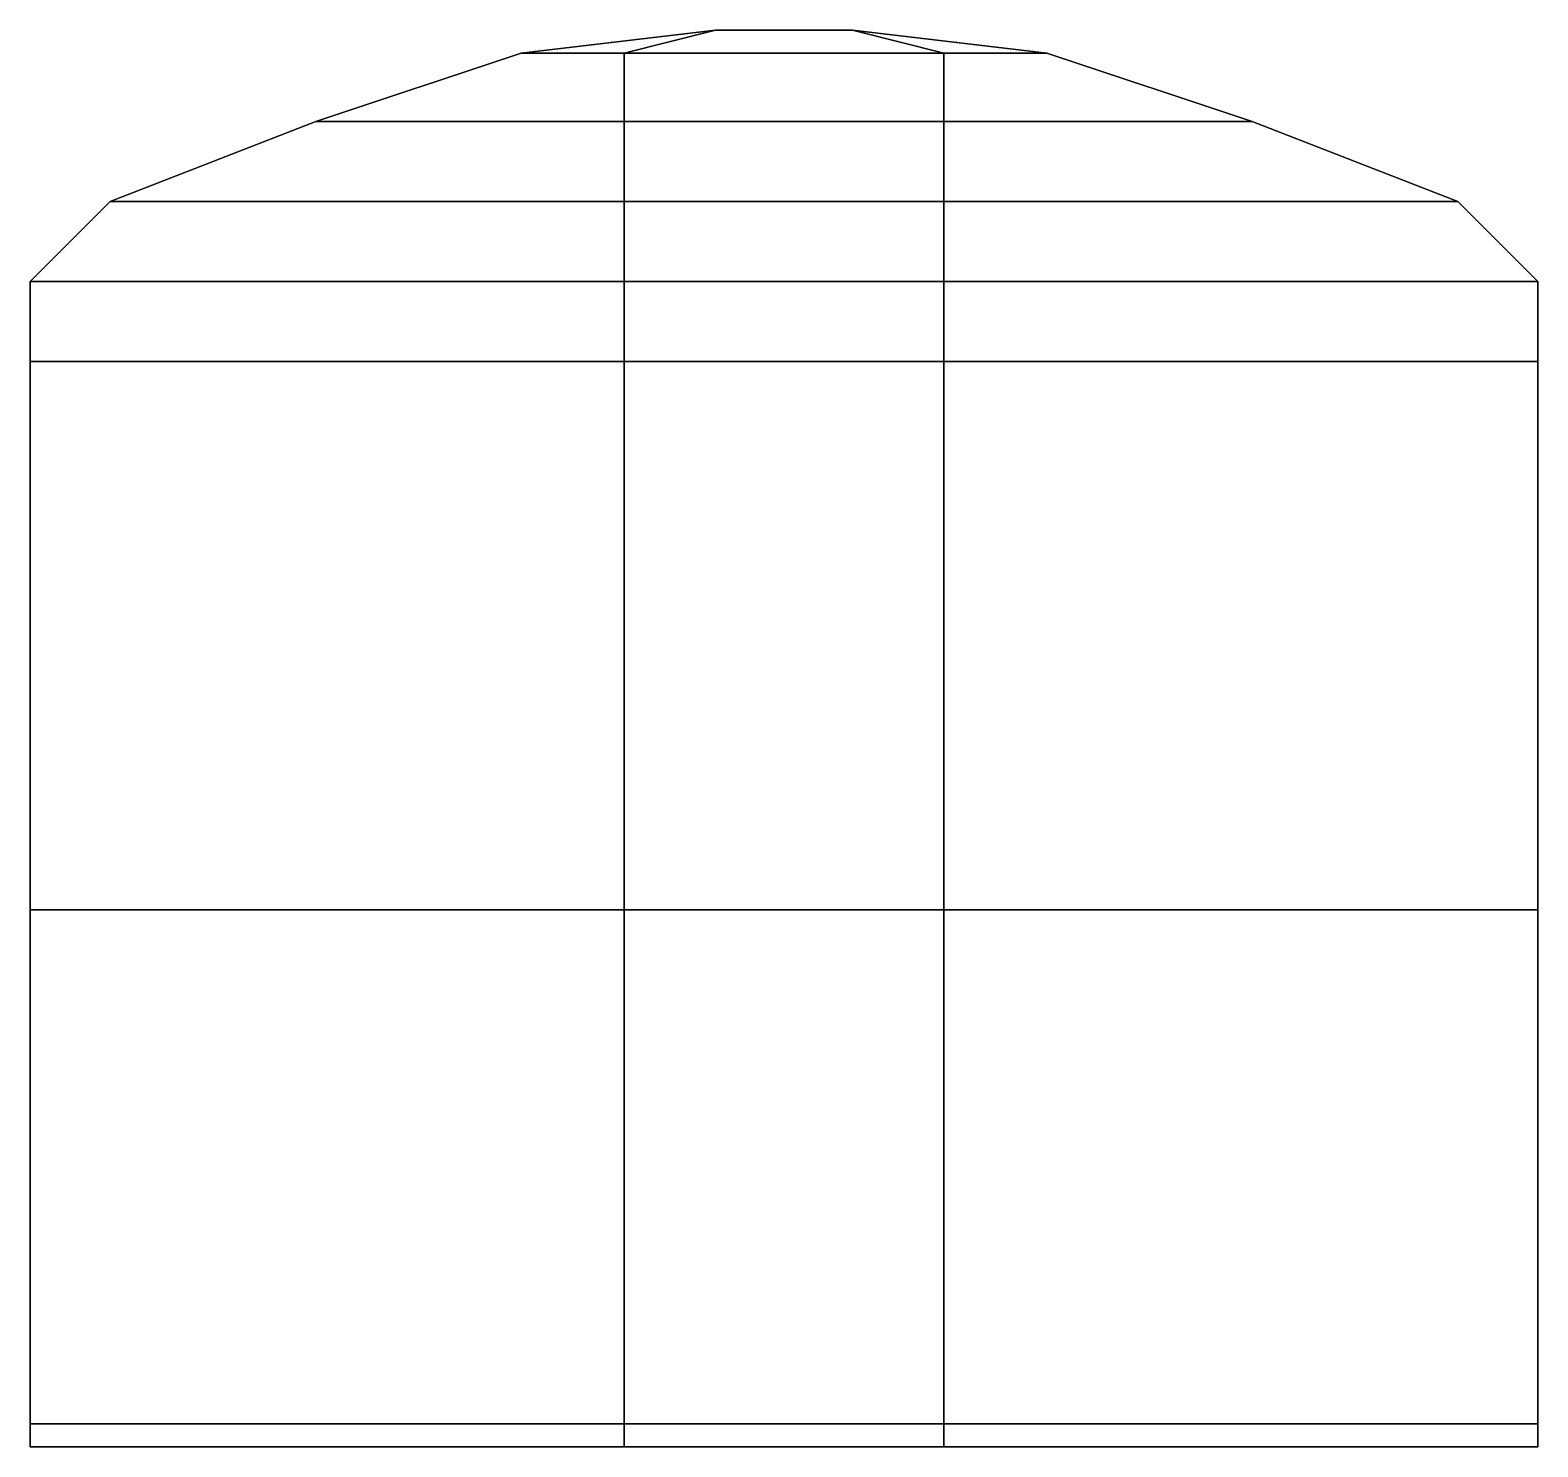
# Model space of a CAD drawing. Extents: x -0.66 to 0.66, y -1.26 to -0.02.
import ezdxf

# ---------------------------------------------------------------- set-up
doc = ezdxf.new("R2010")
doc.units = 0
doc.layers.add('TENT2', color=7, linetype='CONTINUOUS')

msp = doc.modelspace()

# ---------------------------------------------------------------- linework, layer by layer
at = {"layer": 'TENT2'}
for points in [[(-0.23, -0.04, 1.6), (-0.06, -0.02, 1.52), (-0.06, -0.02, 1.43), (-0.23, -0.04, 1.43)], [(-0.14, -0.04, 1.63), (-0.14, -0.04, 1.63), (-0.06, -0.02, 1.52), (-0.23, -0.04, 1.6)], [(-0.06, -0.02, 1.52), (-0.14, -0.04, 1.63), (0.14, -0.04, 1.63), (0.06, -0.02, 1.52)], [(-0.06, -0.02, 1.43), (-0.06, -0.02, 1.52), (0.06, -0.02, 1.52), (0.06, -0.02, 1.43)], [(0.06, -0.02, 1.52), (0.23, -0.04, 1.6), (0.23, -0.04, 1.43), (0.06, -0.02, 1.43)], [(0.14, -0.04, 1.63), (0.14, -0.04, 1.63), (0.23, -0.04, 1.6), (0.06, -0.02, 1.52)], [(-0.41, -0.1, 1.75), (-0.23, -0.04, 1.6), (-0.23, -0.04, 1.43), (-0.41, -0.1, 1.43)], [(-0.14, -0.1, 1.79), (-0.14, -0.04, 1.63), (-0.23, -0.04, 1.6), (-0.41, -0.1, 1.75)], [(-0.14, -0.04, 1.63), (-0.14, -0.1, 1.79), (0.14, -0.1, 1.79), (0.14, -0.04, 1.63)], [(0.14, -0.04, 1.63), (0.14, -0.1, 1.79), (0.41, -0.1, 1.75), (0.23, -0.04, 1.6)], [(0.23, -0.04, 1.6), (0.41, -0.1, 1.75), (0.41, -0.1, 1.43), (0.23, -0.04, 1.43)], [(-0.59, -0.17, 1.86), (-0.41, -0.1, 1.75), (-0.41, -0.1, 1.43), (-0.59, -0.17, 1.43)], [(-0.14, -0.17, 1.92), (-0.14, -0.1, 1.79), (-0.41, -0.1, 1.75), (-0.59, -0.17, 1.86)], [(-0.14, -0.1, 1.79), (-0.14, -0.17, 1.92), (0.14, -0.17, 1.92), (0.14, -0.1, 1.79)], [(0.14, -0.1, 1.79), (0.14, -0.17, 1.92), (0.59, -0.17, 1.86), (0.41, -0.1, 1.75)], [(0.41, -0.1, 1.75), (0.59, -0.17, 1.86), (0.59, -0.17, 1.43), (0.41, -0.1, 1.43)], [(-0.66, -0.24, 1.96), (-0.59, -0.17, 1.86), (-0.59, -0.17, 1.43), (-0.66, -0.24, 1.43)], [(-0.14, -0.24, 2.01), (-0.14, -0.17, 1.92), (-0.59, -0.17, 1.86), (-0.66, -0.24, 1.96)], [(-0.14, -0.17, 1.92), (-0.14, -0.24, 2.01), (0.14, -0.24, 2.01), (0.14, -0.17, 1.92)], [(0.14, -0.17, 1.92), (0.14, -0.24, 2.01), (0.66, -0.24, 1.96), (0.59, -0.17, 1.86)], [(0.59, -0.17, 1.86), (0.66, -0.24, 1.96), (0.66, -0.24, 1.43), (0.59, -0.17, 1.43)], [(-0.66, -0.31, 1.98), (-0.66, -0.24, 1.96), (-0.66, -0.24, 1.43), (-0.66, -0.31, 1.43)], [(-0.14, -0.31, 2.06), (-0.14, -0.24, 2.01), (-0.66, -0.24, 1.96), (-0.66, -0.31, 1.98)], [(-0.14, -0.24, 2.01), (-0.14, -0.31, 2.06), (0.14, -0.31, 2.06), (0.14, -0.24, 2.01)], [(0.66, -0.31, 1.98), (0.66, -0.24, 1.96), (0.14, -0.24, 2.01), (0.14, -0.31, 2.06)], [(0.66, -0.24, 1.96), (0.66, -0.31, 1.98), (0.66, -0.31, 1.43), (0.66, -0.24, 1.43)], [(-0.66, -0.79, 2.16), (-0.66, -0.31, 1.98), (-0.66, -0.31, 1.43), (-0.66, -0.79, 1.43)], [(-0.14, -0.79, 2.24), (-0.14, -0.31, 2.06), (-0.66, -0.31, 1.98), (-0.66, -0.79, 2.16)], [(-0.14, -0.31, 2.06), (-0.14, -0.79, 2.24), (0.14, -0.79, 2.24), (0.14, -0.31, 2.06)], [(0.66, -0.79, 2.16), (0.66, -0.31, 1.98), (0.14, -0.31, 2.06), (0.14, -0.79, 2.24)], [(0.66, -0.31, 1.98), (0.66, -0.79, 2.16), (0.66, -0.79, 1.43), (0.66, -0.31, 1.43)], [(-0.66, -1.0189, 2.099), (-0.66, -0.79, 2.16), (-0.66, -0.79, 1.89), (-0.66, -1.0189, 2.099)], [(-0.14, -1.24, 2.12), (-0.14, -0.79, 2.24), (-0.66, -0.79, 2.16), (-0.66, -1.24, 2.04)], [(-0.14, -0.79, 2.24), (-0.14, -1.24, 2.12), (0.14, -1.24, 2.12), (0.14, -0.79, 2.24)], [(0.66, -1.24, 2.04), (0.66, -0.79, 2.16), (0.14, -0.79, 2.24), (0.14, -1.24, 2.12)], [(0.66, -0.79, 2.16), (0.66, -1.0189, 2.099), (0.66, -1.0189, 2.099), (0.66, -0.79, 1.89)], [(-0.66, -1.26, 2.02), (-0.66, -1.24, 2.04), (-0.66, -1.0189, 2.099)], [(0.66, -1.0189, 2.099), (0.66, -1.0189, 2.099), (0.66, -1.24, 2.04), (0.66, -1.26, 2.02)], [(-0.14, -1.26, 2.1), (-0.14, -1.24, 2.12), (-0.66, -1.24, 2.04), (-0.66, -1.26, 2.02)], [(0.14, -1.26, 2.1), (0.14, -1.24, 2.12), (-0.14, -1.24, 2.12), (-0.14, -1.26, 2.1)], [(0.66, -1.26, 2.02), (0.66, -1.24, 2.04), (0.14, -1.24, 2.12), (0.14, -1.26, 2.1)], [(0.66, -1.26, 2.02), (0.14, -1.26, 2.1), (-0.14, -1.26, 2.1), (-0.66, -1.26, 2.02)]]:
    msp.add_3dface(points, dxfattribs=at)

doc.saveas('drawing.dxf')
